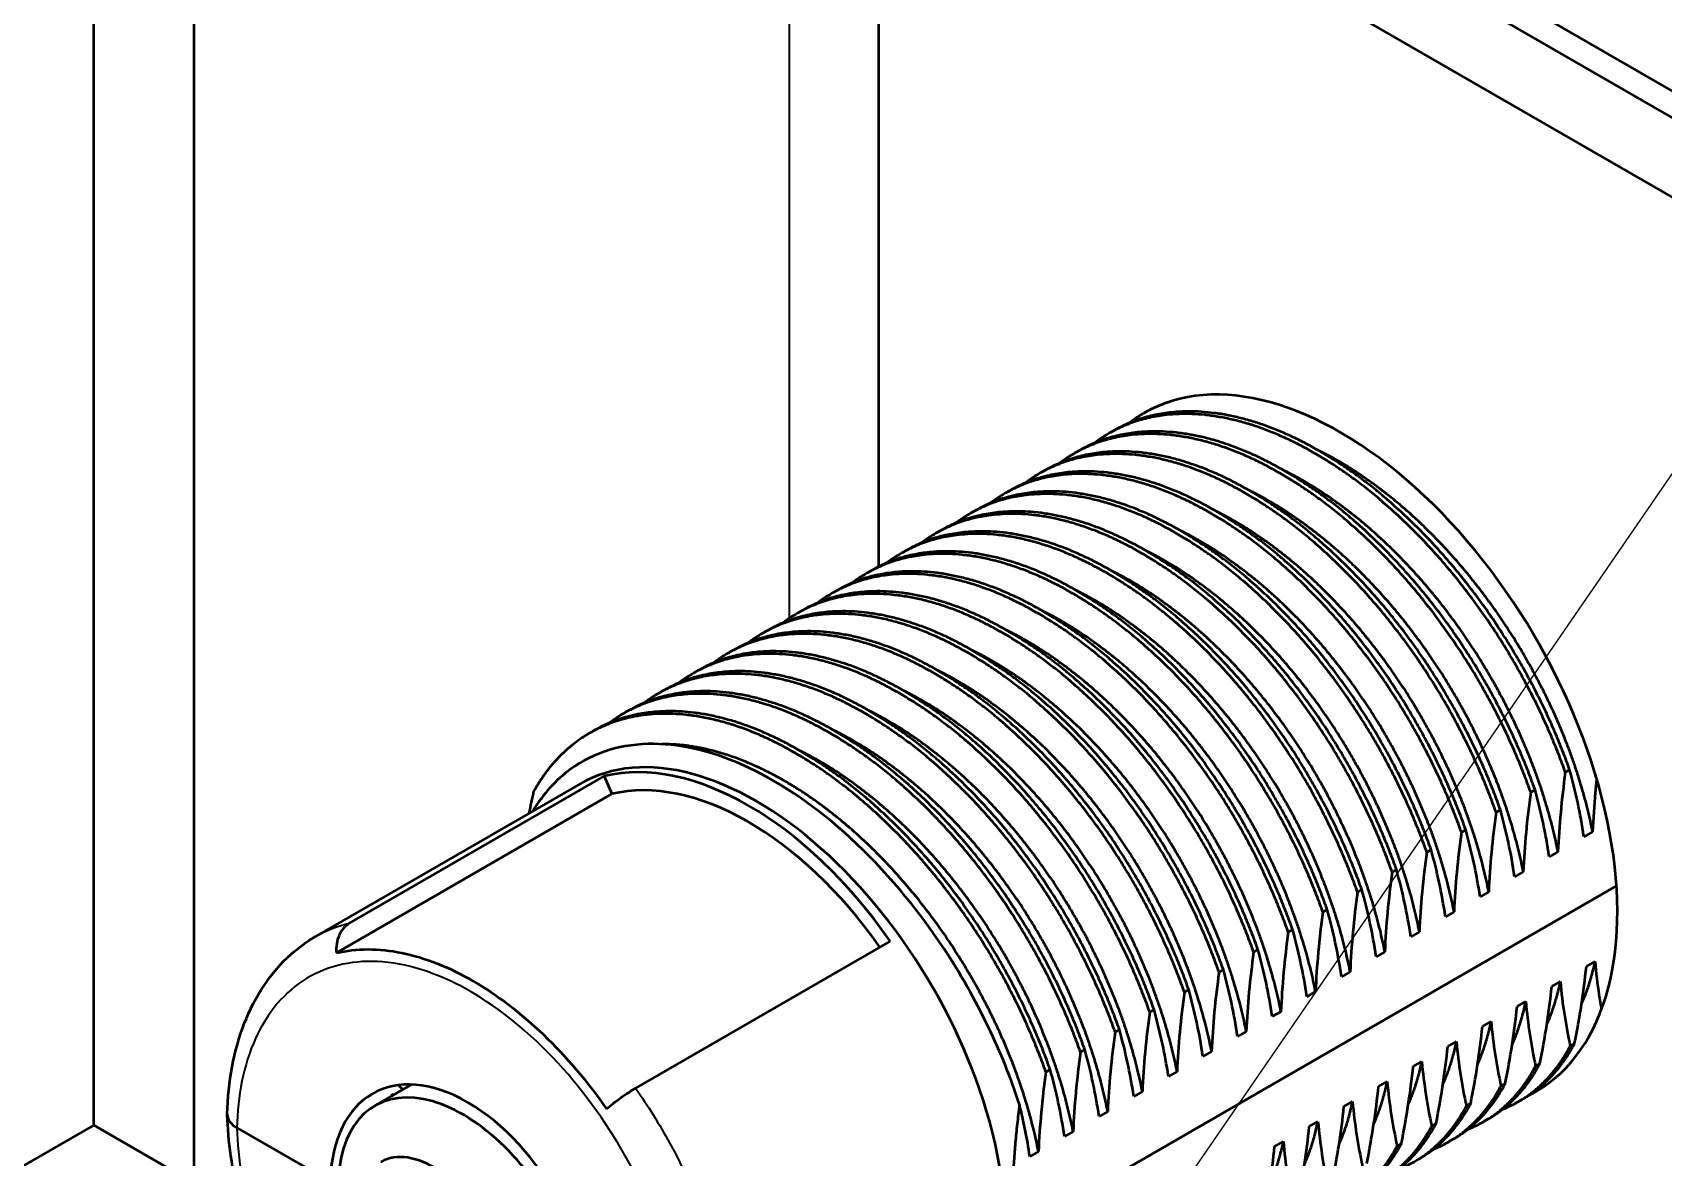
# Model space of a CAD drawing. Header units: millimetres. Extents: x -86 to 841, y -58 to 594.
# Drawn here: x 240.25 to 265.23, y 265.76 to 282.99 of the extents above; entities that cross this region are included whole.
import ezdxf

# ---------------------------------------------------------------- set-up
doc = ezdxf.new("R2010")
doc.units = ezdxf.units.MM
for name, color, linetype, lineweight in [('Symbol (ISO)', 7, 'Continuous', 25), ('Visible (ISO)', 7, 'Continuous', 50), ('Visible Narrow (ISO)', 7, 'Continuous', 35)]:
    doc.layers.add(name, color=color, linetype=linetype, lineweight=lineweight)
doc.styles.add('Note Text (ISO)', font='tahoma.ttf')
doc.dimstyles.new('Default - Method 1b (ISO)$7', dxfattribs={"dimtxt": 3.5, "dimasz": 2.5, "dimexe": 3.175, "dimexo": 0, "dimgap": 0.762, "dimtad": 1, "dimtoh": 1, "dimrnd": 1e-08, "dimtxsty": 'Note Text (ISO)', "dimcen": 0.09, "dimdle": 10, "dimclrd": 256, "dimclre": 256, "dimclrt": 256, "dimazin": 2, "dimtfac": 1, "dimtmove": 0, "dimatfit": 3, "dimfxl": 1, "dimtolj": 1, "dimlwd": -1, "dimlwe": -1, "dimarcsym": 0})

msp = doc.modelspace()

# ---------------------------------------------------------------- linework, layer by layer
at = {"layer": 'Visible (ISO)'}
for p, q in [((316.569, 252.128), (249.675, 290.749)), ((316.931, 252.327), (250.735, 290.545)), ((241.191, 266.255), (241.191, 287.484)), ((253.21, 287.484), (315.964, 251.252)), ((253.21, 287.484), (253.21, 274.811)), ((242.729, 265.367), (242.729, 286.596)), ((257.281, 277.166), (257.27, 277.16)), ((256.806, 276.892), (256.74, 276.854)), ((256.276, 276.586), (256.21, 276.547)), ((255.746, 276.279), (255.679, 276.241)), ((255.215, 275.973), (255.149, 275.935)), ((254.685, 275.667), (254.619, 275.629)), ((254.155, 275.361), (254.088, 275.323)), ((253.624, 275.055), (253.558, 275.016)), ((253.094, 274.749), (253.028, 274.71)), ((252.564, 274.442), (252.497, 274.404)), ((252.033, 274.136), (251.967, 274.098)), ((251.503, 273.83), (251.437, 273.792)), ((250.973, 273.524), (250.906, 273.486)), ((250.442, 273.218), (250.376, 273.179)), ((249.912, 272.911), (249.846, 272.873)), ((249.382, 272.605), (249.315, 272.567)), ((248.851, 272.299), (248.785, 272.261)), ((248.639, 271.484), (244.586, 269.143)), ((245.109, 269.351), (249.008, 271.602)), ((249.008, 271.602), (249.124, 271.328)), ((263.726, 271.662), (263.792, 271.7)), ((249.124, 271.328), (244.907, 268.893)), ((263.196, 271.355), (263.262, 271.394)), ((262.665, 271.049), (262.732, 271.087)), ((262.135, 270.743), (262.201, 270.781)), ((264.144, 270.749), (264.011, 270.672)), ((261.605, 270.437), (261.671, 270.475)), ((263.613, 270.443), (263.481, 270.366)), ((261.074, 270.131), (261.141, 270.169)), ((263.083, 270.137), (262.95, 270.06)), ((255.269, 264.585), (264.51, 269.921)), ((260.544, 269.824), (260.61, 269.863)), ((262.553, 269.83), (262.42, 269.754)), ((260.014, 269.518), (260.08, 269.557)), ((262.022, 269.524), (261.89, 269.448)), ((259.483, 269.212), (259.55, 269.25)), ((261.492, 269.218), (261.359, 269.142)), ((253.388, 269.073), (249.489, 266.822)), ((258.953, 268.906), (259.019, 268.944)), ((260.962, 268.912), (260.829, 268.835)), ((264.048, 268.684), (264.181, 268.761)), ((258.423, 268.6), (258.489, 268.638)), ((260.431, 268.606), (260.299, 268.529)), ((257.892, 268.294), (257.959, 268.332)), ((259.901, 268.3), (259.768, 268.223)), ((263.518, 268.378), (263.65, 268.455)), ((257.362, 267.987), (257.428, 268.026)), ((259.371, 267.993), (259.238, 267.917)), ((262.987, 268.072), (263.12, 268.148)), ((256.832, 267.681), (256.898, 267.719)), ((262.457, 267.766), (262.59, 267.842)), ((258.84, 267.687), (258.708, 267.611)), ((261.927, 267.46), (262.059, 267.536)), ((263.868, 267.504), (263.802, 267.466)), ((256.301, 267.375), (256.368, 267.413)), ((258.31, 267.381), (258.177, 267.304)), ((261.396, 267.153), (261.529, 267.23)), ((255.771, 267.069), (255.837, 267.107)), ((257.78, 267.075), (257.647, 266.998)), ((263.338, 267.198), (263.271, 267.16)), ((245.496, 266.552), (246.059, 266.877)), ((245.749, 266.734), (245.766, 266.707)), ((245.924, 266.799), (245.855, 266.868)), ((257.249, 266.769), (257.117, 266.692)), ((260.866, 266.847), (260.999, 266.924)), ((262.807, 266.892), (262.741, 266.854)), ((260.336, 266.541), (260.468, 266.617)), ((262.277, 266.586), (262.211, 266.548)), ((263.071, 266.653), (263.005, 266.614)), ((241.191, 266.255), (234.143, 262.187)), ((242.729, 265.367), (241.191, 266.255)), ((249.782, 266.375), (249.782, 266.375)), ((249.794, 266.356), (249.794, 266.356)), ((256.719, 266.462), (256.586, 266.386)), ((259.805, 266.235), (259.938, 266.311)), ((261.747, 266.28), (261.68, 266.241)), ((262.541, 266.346), (262.475, 266.308)), ((243.381, 266.214), (244.81, 265.389)), ((249.921, 266.141), (249.921, 266.141)), ((249.954, 266.083), (249.954, 266.083)), ((256.189, 266.156), (256.056, 266.08)), ((259.275, 265.929), (259.408, 266.005)), ((261.216, 265.973), (261.15, 265.935)), ((262.011, 266.04), (261.944, 266.002)), ((255.658, 265.85), (255.526, 265.773))]:
    msp.add_line(p, q, dxfattribs=at)
for centre, major_axis, ratio, start_param, end_param in [((260.281, 271.97), (-3, 5.196), 0.57735, 3.106122, 6.283185), ((251.339, 266.807), (2.7, -4.677), 0.57735, 0, 3.141593), ((251.089, 266.663), (2.553, -4.76), 0.597134, 1.764044, 2.985775), ((251.089, 266.663), (2.411, -4.496), 0.597134, 1.774426, 2.985775), ((246.846, 264.212), (1.361, -2.538), 0.597134, 0.804479, 3.94534), ((246.846, 264.213), (1.35, -2.338), 0.57735, 5.494009, 10.217436), ((243.735, 266.418), (0.5, 0), 0.577401, 3.1252, 3.926468)]:
    msp.add_ellipse(centre, major_axis=major_axis, ratio=ratio, start_param=start_param, end_param=end_param, dxfattribs=at)
for points, weights, knots in [([(257.711, 277.352), (257.478, 277.28), (257.27, 277.16), (257.154, 277.093), (257.047, 277.011)], [0.9781234073, 0.986758169931, 1, 0.992556137817, 0.98656815435], [0.289401969, 0.289401969, 0.289401969, 0.290178571, 0.290178571, 0.290615136, 0.290615136, 0.290615136]), ([(263.726, 271.662), (263.398, 272.587), (262.872, 273.466), (261.597, 275.599), (259.806, 276.595), (258.016, 277.59), (256.74, 276.854), (256.624, 276.787), (256.516, 276.705)], [0.962660741352, 0.967178132478, 1, 0.923879532511, 1, 0.923879532511, 1, 0.992556137817, 0.98656815435], [0.31503936, 0.31503936, 0.31503936, 0.31696429, 0.31696429, 0.32142857, 0.32142857, 0.32589286, 0.32589286, 0.32632942, 0.32632942, 0.32632942]), ([(263.792, 271.7), (263.464, 272.626), (262.939, 273.504), (261.663, 275.637), (259.872, 276.633), (258.082, 277.628), (256.806, 276.892)], [0.962660741352, 0.967178132478, 1, 0.923879532511, 1, 0.923879532511, 1], [0.27932507, 0.27932507, 0.27932507, 0.28125, 0.28125, 0.28571429, 0.28571429, 0.29017857, 0.29017857, 0.29017857]), ([(263.196, 271.355), (262.868, 272.281), (262.342, 273.16), (261.066, 275.293), (259.276, 276.288), (257.485, 277.284), (256.21, 276.547), (256.093, 276.48), (255.986, 276.399)], [0.962660741352, 0.967178132478, 1, 0.923879532511, 1, 0.923879532511, 1, 0.992556137817, 0.98656815435], [0.35075365, 0.35075365, 0.35075365, 0.35267857, 0.35267857, 0.35714286, 0.35714286, 0.36160714, 0.36160714, 0.36204371, 0.36204371, 0.36204371]), ([(263.262, 271.394), (262.934, 272.319), (262.408, 273.198), (261.133, 275.331), (259.342, 276.327), (257.552, 277.322), (256.276, 276.586)], [0.962660741352, 0.967178132478, 1, 0.923879532511, 1, 0.923879532511, 1], [0.31503936, 0.31503936, 0.31503936, 0.31696429, 0.31696429, 0.32142857, 0.32142857, 0.32589286, 0.32589286, 0.32589286]), ([(262.665, 271.049), (262.337, 271.975), (261.812, 272.854), (260.536, 274.987), (258.746, 275.982), (256.955, 276.978), (255.679, 276.241), (255.563, 276.174), (255.456, 276.092)], [0.962660741352, 0.967178132478, 1, 0.923879532511, 1, 0.923879532511, 1, 0.992556137817, 0.98656815435], [0.38646793, 0.38646793, 0.38646793, 0.38839286, 0.38839286, 0.39285714, 0.39285714, 0.39732143, 0.39732143, 0.39775799, 0.39775799, 0.39775799]), ([(262.732, 271.087), (262.404, 272.013), (261.878, 272.892), (260.602, 275.025), (258.812, 276.021), (257.021, 277.016), (255.746, 276.279)], [0.962660741352, 0.967178132478, 1, 0.923879532511, 1, 0.923879532511, 1], [0.35075365, 0.35075365, 0.35075365, 0.35267857, 0.35267857, 0.35714286, 0.35714286, 0.36160714, 0.36160714, 0.36160714]), ([(264.144, 270.749), (263.867, 272.17), (263.034, 273.559), (261.842, 275.547), (260.171, 276.474), (260.059, 276.536), (259.948, 276.59)], [0.968998828714, 0.945548623307, 1, 0.923879532511, 1, 0.994533540984, 0.989852210467], [0.278056555, 0.278056555, 0.278056555, 0.28125, 0.28125, 0.285714286, 0.285714286, 0.286034881, 0.286034881, 0.286034881]), ([(262.135, 270.743), (261.807, 271.669), (261.282, 272.547), (260.006, 274.681), (258.215, 275.676), (256.425, 276.672), (255.149, 275.935), (255.033, 275.868), (254.925, 275.786)], [0.962660741352, 0.967178132478, 1, 0.923879532511, 1, 0.923879532511, 1, 0.992556137817, 0.98656815435], [0.42218222, 0.42218222, 0.42218222, 0.42410714, 0.42410714, 0.42857143, 0.42857143, 0.43303571, 0.43303571, 0.43347228, 0.43347228, 0.43347228]), ([(262.201, 270.781), (261.873, 271.707), (261.348, 272.586), (260.072, 274.719), (258.282, 275.714), (256.491, 276.71), (255.215, 275.973)], [0.962660741352, 0.967178132478, 1, 0.923879532511, 1, 0.923879532511, 1], [0.38646793, 0.38646793, 0.38646793, 0.38839286, 0.38839286, 0.39285714, 0.39285714, 0.39732143, 0.39732143, 0.39732143]), ([(263.613, 270.443), (263.337, 271.864), (262.504, 273.253), (261.312, 275.241), (259.64, 276.168), (259.529, 276.229), (259.418, 276.284)], [0.968998828714, 0.945548623307, 1, 0.923879532511, 1, 0.994533540984, 0.989852210467], [0.313770841, 0.313770841, 0.313770841, 0.316964286, 0.316964286, 0.321428571, 0.321428571, 0.321749166, 0.321749166, 0.321749166]), ([(261.671, 270.475), (261.343, 271.401), (260.817, 272.28), (259.542, 274.413), (257.751, 275.408), (255.961, 276.404), (254.685, 275.667)], [0.962660741352, 0.967178132478, 1, 0.923879532511, 1, 0.923879532511, 1], [0.42218222, 0.42218222, 0.42218222, 0.42410714, 0.42410714, 0.42857143, 0.42857143, 0.43303571, 0.43303571, 0.43303571]), ([(263.083, 270.137), (262.806, 271.558), (261.973, 272.947), (260.782, 274.935), (259.11, 275.861), (258.999, 275.923), (258.887, 275.978)], [0.968998828714, 0.945548623307, 1, 0.923879532511, 1, 0.994533540984, 0.989852210467], [0.349485127, 0.349485127, 0.349485127, 0.352678571, 0.352678571, 0.357142857, 0.357142857, 0.357463452, 0.357463452, 0.357463452]), ([(261.605, 270.437), (261.277, 271.363), (260.751, 272.241), (259.475, 274.374), (257.685, 275.37), (255.894, 276.365), (254.619, 275.629), (254.502, 275.562), (254.395, 275.48)], [0.962660741352, 0.967178132478, 1, 0.923879532511, 1, 0.923879532511, 1, 0.992556137817, 0.98656815435], [0.4578965, 0.4578965, 0.4578965, 0.45982143, 0.45982143, 0.46428571, 0.46428571, 0.46875, 0.46875, 0.46918656, 0.46918656, 0.46918656]), ([(261.074, 270.131), (260.746, 271.056), (260.221, 271.935), (258.945, 274.068), (257.155, 275.064), (255.364, 276.059), (254.088, 275.323), (253.972, 275.256), (253.865, 275.174)], [0.962660741352, 0.967178132478, 1, 0.923879532511, 1, 0.923879532511, 1, 0.992556137817, 0.98656815435], [0.49361079, 0.49361079, 0.49361079, 0.49553571, 0.49553571, 0.5, 0.5, 0.50446429, 0.50446429, 0.50490085, 0.50490085, 0.50490085]), ([(261.141, 270.169), (260.813, 271.095), (260.287, 271.973), (259.011, 274.107), (257.221, 275.102), (255.43, 276.097), (254.155, 275.361)], [0.962660741352, 0.967178132478, 1, 0.923879532511, 1, 0.923879532511, 1], [0.4578965, 0.4578965, 0.4578965, 0.45982143, 0.45982143, 0.46428571, 0.46428571, 0.46875, 0.46875, 0.46875]), ([(262.553, 269.83), (262.276, 271.252), (261.443, 272.641), (260.251, 274.628), (258.58, 275.555), (258.468, 275.617), (258.357, 275.672)], [0.968998828714, 0.945548623307, 1, 0.923879532511, 1, 0.994533540984, 0.989852210467], [0.385199412, 0.385199412, 0.385199412, 0.388392857, 0.388392857, 0.392857143, 0.392857143, 0.393177738, 0.393177738, 0.393177738]), ([(260.544, 269.824), (260.216, 270.75), (259.691, 271.629), (258.415, 273.762), (256.624, 274.758), (254.834, 275.753), (253.558, 275.016), (253.442, 274.949), (253.334, 274.868)], [0.962660741352, 0.967178132478, 1, 0.923879532511, 1, 0.923879532511, 1, 0.992556137817, 0.98656815435], [0.52932507, 0.52932507, 0.52932507, 0.53125, 0.53125, 0.53571429, 0.53571429, 0.54017857, 0.54017857, 0.54061514, 0.54061514, 0.54061514]), ([(260.61, 269.863), (260.282, 270.789), (259.757, 271.667), (258.481, 273.8), (256.691, 274.796), (254.9, 275.791), (253.624, 275.055)], [0.962660741352, 0.967178132478, 1, 0.923879532511, 1, 0.923879532511, 1], [0.49361079, 0.49361079, 0.49361079, 0.49553571, 0.49553571, 0.5, 0.5, 0.50446429, 0.50446429, 0.50446429]), ([(262.022, 269.524), (261.746, 270.945), (260.913, 272.335), (259.721, 274.322), (258.049, 275.249), (257.938, 275.311), (257.827, 275.366)], [0.968998828714, 0.945548623307, 1, 0.923879532511, 1, 0.994533540984, 0.989852210467], [0.420913698, 0.420913698, 0.420913698, 0.424107143, 0.424107143, 0.428571429, 0.428571429, 0.428892023, 0.428892023, 0.428892023]), ([(260.014, 269.518), (259.686, 270.444), (259.16, 271.323), (257.884, 273.456), (256.094, 274.451), (254.303, 275.447), (253.028, 274.71), (252.911, 274.643), (252.804, 274.562)], [0.962660741352, 0.967178132478, 1, 0.923879532511, 1, 0.923879532511, 1, 0.992556137817, 0.98656815435], [0.56503936, 0.56503936, 0.56503936, 0.56696429, 0.56696429, 0.57142857, 0.57142857, 0.57589286, 0.57589286, 0.57632942, 0.57632942, 0.57632942]), ([(260.08, 269.557), (259.752, 270.482), (259.226, 271.361), (257.951, 273.494), (256.16, 274.49), (254.37, 275.485), (253.094, 274.749)], [0.962660741352, 0.967178132478, 1, 0.923879532511, 1, 0.923879532511, 1], [0.52932507, 0.52932507, 0.52932507, 0.53125, 0.53125, 0.53571429, 0.53571429, 0.54017857, 0.54017857, 0.54017857]), ([(261.492, 269.218), (261.215, 270.639), (260.382, 272.028), (259.191, 274.016), (257.519, 274.943), (257.408, 275.005), (257.296, 275.059)], [0.968998828714, 0.945548623307, 1, 0.923879532511, 1, 0.994533540984, 0.989852210467], [0.456627984, 0.456627984, 0.456627984, 0.459821429, 0.459821429, 0.464285714, 0.464285714, 0.464606309, 0.464606309, 0.464606309]), ([(259.55, 269.25), (259.222, 270.176), (258.696, 271.055), (257.42, 273.188), (255.63, 274.183), (253.839, 275.179), (252.564, 274.442)], [0.962660741352, 0.967178132478, 1, 0.923879532511, 1, 0.923879532511, 1], [0.56503936, 0.56503936, 0.56503936, 0.56696429, 0.56696429, 0.57142857, 0.57142857, 0.57589286, 0.57589286, 0.57589286]), ([(260.962, 268.912), (260.685, 270.333), (259.852, 271.722), (258.66, 273.71), (256.989, 274.637), (256.877, 274.698), (256.766, 274.753)], [0.968998828714, 0.945548623307, 1, 0.923879532511, 1, 0.994533540984, 0.989852210467], [0.49234227, 0.49234227, 0.49234227, 0.495535714, 0.495535714, 0.5, 0.5, 0.500320595, 0.500320595, 0.500320595]), ([(259.483, 269.212), (259.155, 270.138), (258.63, 271.017), (257.354, 273.15), (255.564, 274.145), (253.773, 275.141), (252.497, 274.404), (252.381, 274.337), (252.274, 274.255)], [0.962660741352, 0.967178132478, 1, 0.923879532511, 1, 0.923879532511, 1, 0.992556137817, 0.98656815435], [0.60075365, 0.60075365, 0.60075365, 0.60267857, 0.60267857, 0.60714286, 0.60714286, 0.61160714, 0.61160714, 0.61204371, 0.61204371, 0.61204371]), ([(258.953, 268.906), (258.625, 269.832), (258.1, 270.71), (256.824, 272.844), (255.033, 273.839), (253.243, 274.834), (251.967, 274.098), (251.851, 274.031), (251.743, 273.949)], [0.962660741352, 0.967178132478, 1, 0.923879532511, 1, 0.923879532511, 1, 0.992556137817, 0.98656815435], [0.63646793, 0.63646793, 0.63646793, 0.63839286, 0.63839286, 0.64285714, 0.64285714, 0.64732143, 0.64732143, 0.64775799, 0.64775799, 0.64775799]), ([(259.019, 268.944), (258.691, 269.87), (258.166, 270.749), (256.89, 272.882), (255.1, 273.877), (253.309, 274.873), (252.033, 274.136)], [0.962660741352, 0.967178132478, 1, 0.923879532511, 1, 0.923879532511, 1], [0.60075365, 0.60075365, 0.60075365, 0.60267857, 0.60267857, 0.60714286, 0.60714286, 0.61160714, 0.61160714, 0.61160714]), ([(260.431, 268.606), (260.155, 270.027), (259.322, 271.416), (258.13, 273.404), (256.458, 274.33), (256.347, 274.392), (256.236, 274.447)], [0.968998828714, 0.945548623307, 1, 0.923879532511, 1, 0.994533540984, 0.989852210467], [0.528056555, 0.528056555, 0.528056555, 0.53125, 0.53125, 0.535714286, 0.535714286, 0.536034881, 0.536034881, 0.536034881]), ([(258.423, 268.6), (258.095, 269.526), (257.569, 270.404), (256.293, 272.537), (254.503, 273.533), (252.712, 274.528), (251.437, 273.792), (251.32, 273.725), (251.213, 273.643)], [0.962660741352, 0.967178132478, 1, 0.923879532511, 1, 0.923879532511, 1, 0.992556137817, 0.98656815435], [0.67218222, 0.67218222, 0.67218222, 0.67410714, 0.67410714, 0.67857143, 0.67857143, 0.68303571, 0.68303571, 0.68347228, 0.68347228, 0.68347228]), ([(258.489, 268.638), (258.161, 269.564), (257.635, 270.442), (256.36, 272.576), (254.569, 273.571), (252.779, 274.567), (251.503, 273.83)], [0.962660741352, 0.967178132478, 1, 0.923879532511, 1, 0.923879532511, 1], [0.63646793, 0.63646793, 0.63646793, 0.63839286, 0.63839286, 0.64285714, 0.64285714, 0.64732143, 0.64732143, 0.64732143]), ([(259.901, 268.3), (259.624, 269.721), (258.791, 271.11), (257.6, 273.097), (255.928, 274.024), (255.817, 274.086), (255.705, 274.141)], [0.968998828714, 0.945548623307, 1, 0.923879532511, 1, 0.994533540984, 0.989852210467], [0.563770841, 0.563770841, 0.563770841, 0.566964286, 0.566964286, 0.571428571, 0.571428571, 0.571749166, 0.571749166, 0.571749166]), ([(257.892, 268.294), (257.564, 269.219), (257.039, 270.098), (255.763, 272.231), (253.973, 273.227), (252.182, 274.222), (250.906, 273.486), (250.79, 273.418), (250.683, 273.337)], [0.962660741352, 0.967178132478, 1, 0.923879532511, 1, 0.923879532511, 1, 0.992556137817, 0.98656815435], [0.7078965, 0.7078965, 0.7078965, 0.70982143, 0.70982143, 0.71428571, 0.71428571, 0.71875, 0.71875, 0.71918656, 0.71918656, 0.71918656]), ([(257.959, 268.332), (257.631, 269.258), (257.105, 270.136), (255.829, 272.269), (254.039, 273.265), (252.248, 274.26), (250.973, 273.524)], [0.962660741352, 0.967178132478, 1, 0.923879532511, 1, 0.923879532511, 1], [0.67218222, 0.67218222, 0.67218222, 0.67410714, 0.67410714, 0.67857143, 0.67857143, 0.68303571, 0.68303571, 0.68303571]), ([(259.371, 267.993), (259.094, 269.414), (258.261, 270.804), (257.069, 272.791), (255.398, 273.718), (255.286, 273.78), (255.175, 273.835)], [0.968998828714, 0.945548623307, 1, 0.923879532511, 1, 0.994533540984, 0.989852210467], [0.599485127, 0.599485127, 0.599485127, 0.602678571, 0.602678571, 0.607142857, 0.607142857, 0.607463452, 0.607463452, 0.607463452]), ([(257.362, 267.987), (257.034, 268.913), (256.509, 269.792), (255.233, 271.925), (253.442, 272.92), (251.652, 273.916), (250.376, 273.179), (250.26, 273.112), (250.152, 273.031)], [0.962660741352, 0.967178132478, 1, 0.923879532511, 1, 0.923879532511, 1, 0.992556137817, 0.98656815435], [0.74361079, 0.74361079, 0.74361079, 0.74553571, 0.74553571, 0.75, 0.75, 0.75446429, 0.75446429, 0.75490085, 0.75490085, 0.75490085]), ([(257.428, 268.026), (257.1, 268.951), (256.575, 269.83), (255.299, 271.963), (253.509, 272.959), (251.718, 273.954), (250.442, 273.218)], [0.962660741352, 0.967178132478, 1, 0.923879532511, 1, 0.923879532511, 1], [0.7078965, 0.7078965, 0.7078965, 0.70982143, 0.70982143, 0.71428571, 0.71428571, 0.71875, 0.71875, 0.71875]), ([(258.84, 267.687), (258.564, 269.108), (257.731, 270.497), (256.539, 272.485), (254.868, 273.412), (254.756, 273.474), (254.645, 273.528)], [0.968998828714, 0.945548623307, 1, 0.923879532511, 1, 0.994533540984, 0.989852210467], [0.635199412, 0.635199412, 0.635199412, 0.638392857, 0.638392857, 0.642857143, 0.642857143, 0.643177738, 0.643177738, 0.643177738]), ([(258.31, 267.381), (258.033, 268.802), (257.2, 270.191), (256.009, 272.179), (254.337, 273.106), (254.226, 273.167), (254.114, 273.222)], [0.968998828714, 0.945548623307, 1, 0.923879532511, 1, 0.994533540984, 0.989852210467], [0.670913698, 0.670913698, 0.670913698, 0.674107143, 0.674107143, 0.678571429, 0.678571429, 0.678892023, 0.678892023, 0.678892023]), ([(256.832, 267.681), (256.504, 268.607), (255.978, 269.486), (254.702, 271.619), (252.912, 272.614), (251.121, 273.61), (249.846, 272.873), (249.729, 272.806), (249.622, 272.724)], [0.962660741352, 0.967178132478, 1, 0.923879532511, 1, 0.923879532511, 1, 0.992556137817, 0.98656815435], [0.77932507, 0.77932507, 0.77932507, 0.78125, 0.78125, 0.78571429, 0.78571429, 0.79017857, 0.79017857, 0.79061514, 0.79061514, 0.79061514]), ([(256.898, 267.719), (256.57, 268.645), (256.044, 269.524), (254.769, 271.657), (252.978, 272.653), (251.188, 273.648), (249.912, 272.911)], [0.962660741352, 0.967178132478, 1, 0.923879532511, 1, 0.923879532511, 1], [0.74361079, 0.74361079, 0.74361079, 0.74553571, 0.74553571, 0.75, 0.75, 0.75446429, 0.75446429, 0.75446429]), ([(256.301, 267.375), (255.973, 268.301), (255.448, 269.179), (254.172, 271.313), (252.382, 272.308), (250.591, 273.304), (249.315, 272.567), (249.199, 272.5), (249.092, 272.418)], [0.962660741352, 0.967178132478, 1, 0.923879532511, 1, 0.923879532511, 1, 0.992556137817, 0.98656815435], [0.81503936, 0.81503936, 0.81503936, 0.81696429, 0.81696429, 0.82142857, 0.82142857, 0.82589286, 0.82589286, 0.82632942, 0.82632942, 0.82632942]), ([(256.368, 267.413), (256.04, 268.339), (255.514, 269.218), (254.238, 271.351), (252.448, 272.346), (250.657, 273.342), (249.382, 272.605)], [0.962660741352, 0.967178132478, 1, 0.923879532511, 1, 0.923879532511, 1], [0.77932507, 0.77932507, 0.77932507, 0.78125, 0.78125, 0.78571429, 0.78571429, 0.79017857, 0.79017857, 0.79017857]), ([(257.78, 267.075), (257.503, 268.496), (256.67, 269.885), (255.478, 271.873), (253.807, 272.799), (253.695, 272.861), (253.584, 272.916)], [0.968998828714, 0.945548623307, 1, 0.923879532511, 1, 0.994533540984, 0.989852210467], [0.706627984, 0.706627984, 0.706627984, 0.709821429, 0.709821429, 0.714285714, 0.714285714, 0.714606309, 0.714606309, 0.714606309]), ([(255.771, 267.069), (255.443, 267.995), (254.918, 268.873), (253.642, 271.006), (251.851, 272.002), (250.061, 272.997), (248.785, 272.261), (248.259, 271.957), (247.932, 271.376)], [0.962660741352, 0.967178132478, 1, 0.923879532511, 1, 0.923879532511, 1, 0.967178132478, 0.962660741352], [0.85075365, 0.85075365, 0.85075365, 0.85267857, 0.85267857, 0.85714286, 0.85714286, 0.86160714, 0.86160714, 0.86353207, 0.86353207, 0.86353207]), ([(255.837, 267.107), (255.509, 268.033), (254.984, 268.911), (253.708, 271.045), (251.918, 272.04), (250.127, 273.036), (248.851, 272.299)], [0.962660741352, 0.967178132478, 1, 0.923879532511, 1, 0.923879532511, 1], [0.81503936, 0.81503936, 0.81503936, 0.81696429, 0.81696429, 0.82142857, 0.82142857, 0.82589286, 0.82589286, 0.82589286]), ([(257.249, 266.769), (256.973, 268.19), (256.14, 269.579), (254.948, 271.566), (253.277, 272.493), (253.165, 272.555), (253.054, 272.61)], [0.968998828714, 0.945548623307, 1, 0.923879532511, 1, 0.994533540984, 0.989852210467], [0.74234227, 0.74234227, 0.74234227, 0.745535714, 0.745535714, 0.75, 0.75, 0.750320595, 0.750320595, 0.750320595]), ([(256.719, 266.462), (256.442, 267.884), (255.609, 269.273), (254.418, 271.26), (252.746, 272.187), (252.635, 272.249), (252.523, 272.304)], [0.968998828714, 0.945548623307, 1, 0.923879532511, 1, 0.994533540984, 0.989852210467], [0.778056555, 0.778056555, 0.778056555, 0.78125, 0.78125, 0.785714286, 0.785714286, 0.786034881, 0.786034881, 0.786034881]), ([(255.658, 265.85), (255.382, 267.271), (254.549, 268.66), (253.357, 270.648), (251.686, 271.575), (250.74, 272.099), (249.889, 272.091)], [0.968998828714, 0.945548623307, 1, 0.923879532511, 1, 0.955457537653, 0.963043787002], [0.84948513, 0.84948513, 0.84948513, 0.85267857, 0.85267857, 0.85714286, 0.85714286, 0.85975517, 0.85975517, 0.85975517]), ([(256.189, 266.156), (255.912, 267.577), (255.079, 268.967), (253.887, 270.954), (252.216, 271.881), (252.104, 271.943), (251.993, 271.997)], [0.968998828714, 0.945548623307, 1, 0.923879532511, 1, 0.994533540984, 0.989852210467], [0.813770841, 0.813770841, 0.813770841, 0.816964286, 0.816964286, 0.821428571, 0.821428571, 0.821749166, 0.821749166, 0.821749166]), ([(262.764, 266.497), (262.889, 266.547), (263.005, 266.614), (263.503, 266.902), (263.802, 267.466)], [0.985908596316, 0.992143396413, 1, 0.967178132478, 0.962660741352], [0.307574943, 0.307574943, 0.307574943, 0.308035714, 0.308035714, 0.309960639, 0.309960639, 0.309960639]), ([(262.233, 266.191), (262.358, 266.241), (262.475, 266.308), (262.973, 266.596), (263.271, 267.16)], [0.985908596316, 0.992143396413, 1, 0.967178132478, 0.962660741352], [0.343289229, 0.343289229, 0.343289229, 0.34375, 0.34375, 0.345674925, 0.345674925, 0.345674925]), ([(261.703, 265.884), (261.828, 265.935), (261.944, 266.002), (262.443, 266.29), (262.741, 266.854)], [0.985908596316, 0.992143396413, 1, 0.967178132478, 0.962660741352], [0.379003514, 0.379003514, 0.379003514, 0.379464286, 0.379464286, 0.381389211, 0.381389211, 0.381389211]), ([(261.173, 265.578), (261.298, 265.629), (261.414, 265.696), (261.912, 265.983), (262.211, 266.548)], [0.985908596316, 0.992143396413, 1, 0.967178132478, 0.962660741352], [0.4147178, 0.4147178, 0.4147178, 0.415178571, 0.415178571, 0.417103496, 0.417103496, 0.417103496]), ([(260.642, 265.272), (260.768, 265.322), (260.884, 265.39), (261.382, 265.677), (261.68, 266.241)], [0.985908596316, 0.992143396413, 1, 0.967178132478, 0.962660741352], [0.450432086, 0.450432086, 0.450432086, 0.450892857, 0.450892857, 0.452817782, 0.452817782, 0.452817782]), ([(260.112, 264.966), (260.237, 265.016), (260.353, 265.083), (260.852, 265.371), (261.15, 265.935)], [0.985908596316, 0.992143396413, 1, 0.967178132478, 0.962660741352], [0.486146372, 0.486146372, 0.486146372, 0.486607143, 0.486607143, 0.488532068, 0.488532068, 0.488532068])]:
    msp.add_rational_spline(points, weights, degree=2, knots=knots, dxfattribs=at)
for points, knots in [([(255.368, 266.569), (255.239, 266.969), (255.078, 267.369), (254.692, 268.172), (254.465, 268.574), (253.791, 269.594), (253.304, 270.17), (252.28, 271.111), (251.754, 271.476), (250.725, 271.965), (250.228, 272.091), (249.282, 272.1), (248.847, 271.967), (248.265, 271.542), (248.072, 271.329), (247.916, 271.069), (247.914, 271.067), (247.913, 271.065)], [-1.433975, -1.433975, -1.433975, -1.433975, -1.302401, -1.302401, -1.165545, -1.165545, -0.9371, -0.9371, -0.718486, -0.718486, -0.505454, -0.505454, -0.279411, -0.279411, -0.137648, -0.137648, -0.136499, -0.136499, -0.136499, -0.136499]), ([(263.726, 271.662), (263.698, 271.455), (263.674, 271.25), (263.636, 270.843), (263.622, 270.642), (263.613, 270.443)], [-0.1383794, -0.1383794, -0.1383794, -0.1383794, -0.0692014, -0.0692014, 0, 0, 0, 0]), ([(264.011, 270.672), (263.985, 270.851), (263.953, 271.026), (263.879, 271.368), (263.838, 271.536), (263.792, 271.7)], [-0.1392069, -0.1392069, -0.1392069, -0.1392069, -0.0696465, -0.0696465, 0, 0, 0, 0]), ([(264.206, 271.564), (264.199, 271.493), (264.191, 271.423), (264.166, 271.149), (264.152, 270.948), (264.144, 270.749)], [-0.09308687, -0.09308687, -0.09308687, -0.09308687, -0.0692014, -0.0692014, 0, 0, 0, 0]), ([(263.196, 271.355), (263.167, 271.149), (263.143, 270.943), (263.105, 270.537), (263.091, 270.336), (263.083, 270.137)], [-0.1383794, -0.1383794, -0.1383794, -0.1383794, -0.0692014, -0.0692014, 0, 0, 0, 0]), ([(263.481, 270.366), (263.454, 270.545), (263.422, 270.72), (263.349, 271.062), (263.307, 271.23), (263.262, 271.394)], [-0.1392069, -0.1392069, -0.1392069, -0.1392069, -0.0696465, -0.0696465, 0, 0, 0, 0]), ([(262.665, 271.049), (262.637, 270.842), (262.613, 270.637), (262.575, 270.23), (262.561, 270.029), (262.553, 269.83)], [-0.1383794, -0.1383794, -0.1383794, -0.1383794, -0.0692014, -0.0692014, 0, 0, 0, 0]), ([(262.95, 270.06), (262.924, 270.239), (262.892, 270.414), (262.818, 270.756), (262.777, 270.923), (262.732, 271.087)], [-0.1392069, -0.1392069, -0.1392069, -0.1392069, -0.0696465, -0.0696465, 0, 0, 0, 0]), ([(262.135, 270.743), (262.107, 270.536), (262.083, 270.331), (262.045, 269.924), (262.031, 269.723), (262.022, 269.524)], [-0.1383794, -0.1383794, -0.1383794, -0.1383794, -0.0692014, -0.0692014, 0, 0, 0, 0]), ([(262.42, 269.754), (262.394, 269.933), (262.362, 270.107), (262.288, 270.45), (262.247, 270.617), (262.201, 270.781)], [-0.1392069, -0.1392069, -0.1392069, -0.1392069, -0.0696465, -0.0696465, 0, 0, 0, 0]), ([(261.89, 269.448), (261.863, 269.627), (261.831, 269.801), (261.758, 270.144), (261.716, 270.311), (261.671, 270.475)], [-0.1392069, -0.1392069, -0.1392069, -0.1392069, -0.0696465, -0.0696465, 0, 0, 0, 0]), ([(261.605, 270.437), (261.576, 270.23), (261.552, 270.025), (261.514, 269.618), (261.5, 269.417), (261.492, 269.218)], [-0.1383794, -0.1383794, -0.1383794, -0.1383794, -0.0692014, -0.0692014, 0, 0, 0, 0]), ([(261.074, 270.131), (261.046, 269.924), (261.022, 269.719), (260.984, 269.312), (260.97, 269.111), (260.962, 268.912)], [-0.1383794, -0.1383794, -0.1383794, -0.1383794, -0.0692014, -0.0692014, 0, 0, 0, 0]), ([(261.359, 269.142), (261.333, 269.32), (261.301, 269.495), (261.227, 269.838), (261.186, 270.005), (261.141, 270.169)], [-0.1392069, -0.1392069, -0.1392069, -0.1392069, -0.0696465, -0.0696465, 0, 0, 0, 0]), ([(260.544, 269.824), (260.516, 269.618), (260.492, 269.413), (260.454, 269.006), (260.44, 268.805), (260.431, 268.606)], [-0.1383794, -0.1383794, -0.1383794, -0.1383794, -0.0692014, -0.0692014, 0, 0, 0, 0]), ([(260.829, 268.835), (260.803, 269.014), (260.771, 269.189), (260.697, 269.531), (260.656, 269.699), (260.61, 269.863)], [-0.1392069, -0.1392069, -0.1392069, -0.1392069, -0.0696465, -0.0696465, 0, 0, 0, 0]), ([(260.014, 269.518), (259.985, 269.311), (259.961, 269.106), (259.923, 268.699), (259.909, 268.498), (259.901, 268.3)], [-0.1383794, -0.1383794, -0.1383794, -0.1383794, -0.0692014, -0.0692014, 0, 0, 0, 0]), ([(260.299, 268.529), (260.272, 268.708), (260.24, 268.883), (260.167, 269.225), (260.125, 269.393), (260.08, 269.557)], [-0.1392069, -0.1392069, -0.1392069, -0.1392069, -0.0696465, -0.0696465, 0, 0, 0, 0]), ([(245.109, 269.351), (245.076, 269.332), (245.046, 269.307), (244.991, 269.245), (244.967, 269.207), (244.931, 269.124), (244.918, 269.08), (244.904, 268.988), (244.902, 268.94), (244.907, 268.893)], [0, 0, 0, 0, 0.01398509, 0.01398509, 0.0290199, 0.0290199, 0.04364288, 0.04364288, 0.05803471, 0.05803471, 0.05803471, 0.05803471]), ([(259.768, 268.223), (259.742, 268.402), (259.71, 268.577), (259.636, 268.919), (259.595, 269.086), (259.55, 269.25)], [-0.1392069, -0.1392069, -0.1392069, -0.1392069, -0.0696465, -0.0696465, 0, 0, 0, 0]), ([(243.235, 266.422), (243.249, 266.924), (243.336, 267.399), (243.658, 268.231), (243.902, 268.598), (244.327, 268.975), (244.452, 269.066), (244.585, 269.143)], [0, 0, 0, 0, 0.1759915, 0.1759915, 0.353979, 0.353979, 0.4205471, 0.4205471, 0.4205471, 0.4205471]), ([(244.907, 268.893), (245.216, 268.967), (245.554, 268.967), (246.265, 268.821), (246.633, 268.675), (247.368, 268.25), (247.73, 267.973), (248.423, 267.309), (248.75, 266.926), (249.044, 266.504)], [-0.6244093, -0.6244093, -0.6244093, -0.6244093, -0.4678575, -0.4678575, -0.3116714, -0.3116714, -0.1560291, -0.1560291, -0.0000149, -0.0000149, -0.0000149, -0.0000149]), ([(259.483, 269.212), (259.455, 269.005), (259.431, 268.8), (259.393, 268.393), (259.379, 268.192), (259.371, 267.993)], [-0.1383794, -0.1383794, -0.1383794, -0.1383794, -0.0692014, -0.0692014, 0, 0, 0, 0]), ([(258.953, 268.906), (258.925, 268.699), (258.901, 268.494), (258.863, 268.087), (258.849, 267.886), (258.84, 267.687)], [-0.1383794, -0.1383794, -0.1383794, -0.1383794, -0.0692014, -0.0692014, 0, 0, 0, 0]), ([(259.238, 267.917), (259.212, 268.096), (259.18, 268.27), (259.106, 268.613), (259.065, 268.78), (259.019, 268.944)], [-0.1392069, -0.1392069, -0.1392069, -0.1392069, -0.0696465, -0.0696465, 0, 0, 0, 0]), ([(264.181, 268.761), (264.196, 268.588), (264.216, 268.42), (264.254, 268.178), (264.267, 268.102), (264.281, 268.026)], [-0.1392079, -0.1392079, -0.1392079, -0.1392079, -0.0696475, -0.0696475, -0.0369976, -0.0369976, -0.0369976, -0.0369976]), ([(258.423, 268.6), (258.394, 268.393), (258.37, 268.188), (258.332, 267.781), (258.318, 267.58), (258.31, 267.381)], [-0.1383794, -0.1383794, -0.1383794, -0.1383794, -0.0692014, -0.0692014, 0, 0, 0, 0]), ([(258.708, 267.611), (258.681, 267.79), (258.649, 267.964), (258.576, 268.307), (258.534, 268.474), (258.489, 268.638)], [-0.1392069, -0.1392069, -0.1392069, -0.1392069, -0.0696465, -0.0696465, 0, 0, 0, 0]), ([(263.868, 267.504), (263.907, 267.705), (263.943, 267.904), (264.003, 268.297), (264.028, 268.492), (264.048, 268.684)], [-0.1383794, -0.1383794, -0.1383794, -0.1383794, -0.0692014, -0.0692014, 0, 0, 0, 0]), ([(257.892, 268.294), (257.864, 268.087), (257.84, 267.882), (257.802, 267.475), (257.788, 267.274), (257.78, 267.075)], [-0.1383794, -0.1383794, -0.1383794, -0.1383794, -0.0692014, -0.0692014, 0, 0, 0, 0]), ([(258.177, 267.304), (258.151, 267.483), (258.119, 267.658), (258.045, 268), (258.004, 268.168), (257.959, 268.332)], [-0.1392069, -0.1392069, -0.1392069, -0.1392069, -0.0696465, -0.0696465, 0, 0, 0, 0]), ([(263.338, 267.198), (263.377, 267.399), (263.412, 267.597), (263.473, 267.991), (263.498, 268.186), (263.518, 268.378)], [-0.1383794, -0.1383794, -0.1383794, -0.1383794, -0.0692014, -0.0692014, 0, 0, 0, 0]), ([(263.65, 268.455), (263.665, 268.282), (263.686, 268.114), (263.737, 267.785), (263.767, 267.624), (263.802, 267.466)], [-0.1392079, -0.1392079, -0.1392079, -0.1392079, -0.0696475, -0.0696475, -0.000001, -0.000001, -0.000001, -0.000001]), ([(257.362, 267.987), (257.334, 267.781), (257.31, 267.575), (257.272, 267.168), (257.258, 266.967), (257.249, 266.769)], [-0.1383794, -0.1383794, -0.1383794, -0.1383794, -0.0692014, -0.0692014, 0, 0, 0, 0]), ([(257.647, 266.998), (257.621, 267.177), (257.589, 267.352), (257.515, 267.694), (257.474, 267.862), (257.428, 268.026)], [-0.1392069, -0.1392069, -0.1392069, -0.1392069, -0.0696465, -0.0696465, 0, 0, 0, 0]), ([(262.807, 266.892), (262.847, 267.092), (262.882, 267.291), (262.942, 267.685), (262.968, 267.88), (262.987, 268.072)], [-0.1383794, -0.1383794, -0.1383794, -0.1383794, -0.0692014, -0.0692014, 0, 0, 0, 0]), ([(263.12, 268.148), (263.135, 267.976), (263.156, 267.808), (263.207, 267.479), (263.237, 267.318), (263.271, 267.16)], [-0.1392079, -0.1392079, -0.1392079, -0.1392079, -0.0696475, -0.0696475, -0.000001, -0.000001, -0.000001, -0.000001]), ([(257.117, 266.692), (257.09, 266.871), (257.058, 267.046), (256.985, 267.388), (256.943, 267.555), (256.898, 267.719)], [-0.1392069, -0.1392069, -0.1392069, -0.1392069, -0.0696465, -0.0696465, 0, 0, 0, 0]), ([(262.277, 266.586), (262.316, 266.786), (262.352, 266.985), (262.412, 267.379), (262.437, 267.573), (262.457, 267.766)], [-0.1383794, -0.1383794, -0.1383794, -0.1383794, -0.0692014, -0.0692014, 0, 0, 0, 0]), ([(262.59, 267.842), (262.605, 267.67), (262.625, 267.502), (262.676, 267.172), (262.707, 267.011), (262.741, 266.854)], [-0.1392079, -0.1392079, -0.1392079, -0.1392079, -0.0696475, -0.0696475, -0.000001, -0.000001, -0.000001, -0.000001]), ([(256.832, 267.681), (256.803, 267.474), (256.779, 267.269), (256.741, 266.862), (256.727, 266.661), (256.719, 266.462)], [-0.1383794, -0.1383794, -0.1383794, -0.1383794, -0.0692014, -0.0692014, 0, 0, 0, 0]), ([(262.059, 267.536), (262.074, 267.364), (262.095, 267.196), (262.146, 266.866), (262.176, 266.705), (262.211, 266.548)], [-0.1392079, -0.1392079, -0.1392079, -0.1392079, -0.0696475, -0.0696475, -0.000001, -0.000001, -0.000001, -0.000001]), ([(256.301, 267.375), (256.273, 267.168), (256.249, 266.963), (256.211, 266.556), (256.197, 266.355), (256.189, 266.156)], [-0.1383794, -0.1383794, -0.1383794, -0.1383794, -0.0692014, -0.0692014, 0, 0, 0, 0]), ([(256.586, 266.386), (256.56, 266.565), (256.528, 266.739), (256.454, 267.082), (256.413, 267.249), (256.368, 267.413)], [-0.1392069, -0.1392069, -0.1392069, -0.1392069, -0.0696465, -0.0696465, 0, 0, 0, 0]), ([(261.529, 267.23), (261.544, 267.057), (261.565, 266.889), (261.616, 266.56), (261.646, 266.399), (261.68, 266.241)], [-0.1392079, -0.1392079, -0.1392079, -0.1392079, -0.0696475, -0.0696475, -0.000001, -0.000001, -0.000001, -0.000001]), ([(261.747, 266.28), (261.786, 266.48), (261.821, 266.679), (261.882, 267.073), (261.907, 267.267), (261.927, 267.46)], [-0.1383794, -0.1383794, -0.1383794, -0.1383794, -0.0692014, -0.0692014, 0, 0, 0, 0]), ([(255.771, 267.069), (255.743, 266.862), (255.719, 266.657), (255.681, 266.25), (255.667, 266.049), (255.658, 265.85)], [-0.1383794, -0.1383794, -0.1383794, -0.1383794, -0.0692014, -0.0692014, 0, 0, 0, 0]), ([(256.056, 266.08), (256.03, 266.259), (255.998, 266.433), (255.924, 266.776), (255.883, 266.943), (255.837, 267.107)], [-0.1392069, -0.1392069, -0.1392069, -0.1392069, -0.0696465, -0.0696465, 0, 0, 0, 0]), ([(261.216, 265.973), (261.256, 266.174), (261.291, 266.373), (261.351, 266.767), (261.377, 266.961), (261.396, 267.153)], [-0.1383794, -0.1383794, -0.1383794, -0.1383794, -0.0692014, -0.0692014, 0, 0, 0, 0]), ([(249.044, 266.504), (249.075, 266.531), (249.11, 266.56), (249.184, 266.617), (249.223, 266.646), (249.303, 266.704), (249.344, 266.731), (249.421, 266.781), (249.456, 266.803), (249.489, 266.822)], [0.00002012, 0.00002012, 0.00002012, 0.00002012, 0.01441187, 0.01441187, 0.02903476, 0.02903476, 0.04406948, 0.04406948, 0.05805449, 0.05805449, 0.05805449, 0.05805449]), ([(260.686, 265.667), (260.725, 265.868), (260.761, 266.066), (260.821, 266.46), (260.846, 266.655), (260.866, 266.847)], [-0.1383794, -0.1383794, -0.1383794, -0.1383794, -0.0692014, -0.0692014, 0, 0, 0, 0]), ([(260.999, 266.924), (261.014, 266.751), (261.034, 266.583), (261.085, 266.254), (261.116, 266.093), (261.15, 265.935)], [-0.1392079, -0.1392079, -0.1392079, -0.1392079, -0.0696475, -0.0696475, -0.000001, -0.000001, -0.000001, -0.000001]), ([(255.526, 265.773), (255.505, 265.911), (255.482, 266.045), (255.429, 266.311), (255.4, 266.441), (255.368, 266.569)], [-0.1067052, -0.1067052, -0.1067052, -0.1067052, -0.0533638, -0.0533638, -0.000001, -0.000001, -0.000001, -0.000001]), ([(260.156, 265.361), (260.195, 265.561), (260.23, 265.76), (260.291, 266.154), (260.316, 266.349), (260.336, 266.541)], [-0.1383794, -0.1383794, -0.1383794, -0.1383794, -0.0692014, -0.0692014, 0, 0, 0, 0]), ([(260.468, 266.617), (260.483, 266.445), (260.504, 266.277), (260.555, 265.948), (260.585, 265.787), (260.62, 265.629)], [-0.1392079, -0.1392079, -0.1392079, -0.1392079, -0.0696475, -0.0696475, -0.000001, -0.000001, -0.000001, -0.000001]), ([(243.592, 264.539), (243.525, 264.738), (243.467, 264.936), (243.31, 265.571), (243.247, 266.005), (243.235, 266.413)], [0.2845238, 0.2845238, 0.2845238, 0.2845238, 0.3502291, 0.3502291, 0.4976376, 0.4976376, 0.4976376, 0.4976376]), ([(259.625, 265.055), (259.665, 265.255), (259.7, 265.454), (259.76, 265.848), (259.786, 266.042), (259.805, 266.235)], [-0.1383794, -0.1383794, -0.1383794, -0.1383794, -0.0692014, -0.0692014, 0, 0, 0, 0]), ([(259.938, 266.311), (259.953, 266.139), (259.974, 265.971), (260.025, 265.641), (260.055, 265.48), (260.089, 265.323)], [-0.1392079, -0.1392079, -0.1392079, -0.1392079, -0.0696475, -0.0696475, -0.000001, -0.000001, -0.000001, -0.000001]), ([(259.408, 266.005), (259.423, 265.833), (259.443, 265.665), (259.494, 265.335), (259.525, 265.174), (259.559, 265.017)], [-0.1392079, -0.1392079, -0.1392079, -0.1392079, -0.0696475, -0.0696475, -0.000001, -0.000001, -0.000001, -0.000001]), ([(247.249, 262.241), (247.256, 262.245), (247.262, 262.249), (247.398, 262.333), (247.501, 262.451), (247.653, 262.763), (247.698, 262.957), (247.715, 263.381), (247.689, 263.606), (247.573, 264.067), (247.484, 264.298), (247.254, 264.743), (247.115, 264.951), (246.813, 265.304), (246.653, 265.447), (246.321, 265.663), (246.154, 265.733), (245.846, 265.78), (245.709, 265.759), (245.592, 265.693), (245.59, 265.692), (245.587, 265.691)], [11.8404673, 11.8404673, 11.8404673, 11.8404673, 11.8441644, 11.8441644, 11.9170654, 11.9170654, 11.9938333, 11.9938333, 12.0676703, 12.0676703, 12.142134, 12.142134, 12.2179355, 12.2179355, 12.2908973, 12.2908973, 12.3668951, 12.3668951, 12.4416903, 12.4416903, 12.4430795, 12.4430795, 12.4430795, 12.4430795]), ([(259.095, 264.749), (259.134, 264.949), (259.17, 265.148), (259.23, 265.542), (259.255, 265.736), (259.275, 265.929)], [-0.1383794, -0.1383794, -0.1383794, -0.1383794, -0.0692014, -0.0692014, 0, 0, 0, 0])]:
    msp.add_open_spline(points, degree=3, knots=knots, dxfattribs=at)
for points in [[(247.859, 271.033), (247.882, 271.147), (247.906, 271.261), (247.932, 271.376)], [(244.585, 269.143), (244.585, 269.143), (244.585, 269.143), (244.586, 269.143)]]:
    msp.add_open_spline(points, degree=3, dxfattribs=at)
for points, weights in [([(263.973, 268.104), (264.108, 268.403), (264.181, 268.761)], [0.961975121676, 0.961440190313, 0.968998828714]), ([(263.443, 267.798), (263.578, 268.096), (263.65, 268.455)], [0.961975121676, 0.961440190313, 0.968998828714]), ([(262.913, 267.492), (263.048, 267.79), (263.12, 268.148)], [0.961975121676, 0.961440190313, 0.968998828714]), ([(262.382, 267.186), (262.517, 267.484), (262.59, 267.842)], [0.961975121676, 0.961440190313, 0.968998828714]), ([(261.852, 266.88), (261.987, 267.178), (262.059, 267.536)], [0.961975121676, 0.961440190313, 0.968998828714]), ([(263.071, 266.653), (263.57, 266.94), (263.868, 267.504)], [1, 0.967178132478, 0.962660741352]), ([(261.322, 266.573), (261.457, 266.872), (261.529, 267.23)], [0.961975121676, 0.961440190313, 0.968998828714]), ([(262.541, 266.346), (263.039, 266.634), (263.338, 267.198)], [1, 0.967178132478, 0.962660741352]), ([(260.791, 266.267), (260.926, 266.565), (260.999, 266.924)], [0.961975121676, 0.961440190313, 0.968998828714]), ([(262.011, 266.04), (262.509, 266.328), (262.807, 266.892)], [1, 0.967178132478, 0.962660741352]), ([(263.294, 266.803), (263.352, 266.826), (263.407, 266.853)], [0.985908596316, 0.988767932968, 0.991968371211]), ([(255.368, 266.569), (255.226, 265.492), (255.269, 264.585)], [3.3471257259, 3.47505265239, 3.46289345925]), ([(260.261, 265.961), (260.396, 266.259), (260.468, 266.617)], [0.961975121676, 0.961440190313, 0.968998828714]), ([(261.48, 265.734), (261.979, 266.022), (262.277, 266.586)], [1, 0.967178132478, 0.962660741352]), ([(259.731, 265.655), (259.866, 265.953), (259.938, 266.311)], [0.961975121676, 0.961440190313, 0.968998828714]), ([(260.95, 265.428), (261.448, 265.715), (261.747, 266.28)], [1, 0.967178132478, 0.962660741352]), ([(259.2, 265.349), (259.336, 265.647), (259.408, 266.005)], [0.961975121676, 0.961440190313, 0.968998828714]), ([(260.42, 265.122), (260.918, 265.409), (261.216, 265.973)], [1, 0.967178132478, 0.962660741352])]:
    msp.add_rational_spline(points, weights, degree=2, dxfattribs=at)
at = {"layer": 'Visible Narrow (ISO)'}
msp.add_line((251.847, 274.023), (251.847, 286.697), dxfattribs=at)
msp.add_open_spline([(244.586, 269.143), (244.75, 269.238), (244.927, 269.307), (245.109, 269.351)], degree=3, dxfattribs=at)
for points, knots in [([(250.311, 262.213), (250.327, 262.693), (250.268, 263.26), (250.114, 263.861), (249.964, 264.447), (249.723, 265.064), (249.409, 265.643), (249.095, 266.222), (248.711, 266.76), (248.302, 267.204), (247.862, 267.682), (247.397, 268.051), (246.968, 268.298), (246.539, 268.546), (246.067, 268.719), (245.614, 268.756), (245.194, 268.79), (244.791, 268.707), (244.454, 268.504), (244.117, 268.301), (243.847, 267.979), (243.668, 267.583), (243.484, 267.177), (243.394, 266.696), (243.381, 266.214)], [1.567235, 1.567235, 1.567235, 1.567235, 1.961453, 1.961453, 1.961453, 2.345441, 2.345441, 2.345441, 2.728787, 2.728787, 2.728787, 3.141593, 3.141593, 3.141593, 3.554398, 3.554398, 3.554398, 3.937744, 3.937744, 3.937744, 4.321733, 4.321733, 4.321733, 4.71595, 4.71595, 4.71595, 4.71595]), ([(249.489, 266.822), (249.675, 266.556), (249.852, 266.271), (250.015, 265.973), (250.352, 265.352), (250.625, 264.673), (250.796, 264.011), (250.961, 263.374), (251.033, 262.756), (251.018, 262.213)], [3.7524579, 3.7524579, 3.7524579, 3.7524579, 3.9417134, 3.9417134, 3.9417134, 4.3346645, 4.3346645, 4.3346645, 4.712389, 4.712389, 4.712389, 4.712389]), ([(243.381, 266.214), (243.394, 265.75), (243.484, 265.201), (243.668, 264.617), (243.672, 264.605), (243.675, 264.594), (243.679, 264.582)], [1.5672351, 1.5672351, 1.5672351, 1.5672351, 1.9614528, 1.9614528, 1.9614528, 1.9692904, 1.9692904, 1.9692904, 1.9692904])]:
    msp.add_open_spline(points, degree=3, knots=knots, dxfattribs=at)

# ---------------------------------------------------------------- leaders
at = {"layer": 'Symbol (ISO)', "annotation_type": 0, "has_hookline": 1, "hookline_direction": 0, "text_width": 37.172}
msp.add_leader([(248.895, 252.28), (274.02, 288.827), (276.52, 288.827)], dimstyle='Default - Method 1b (ISO)$7', override={"dimtad": 0}, dxfattribs=at)

doc.saveas('drawing.dxf')
